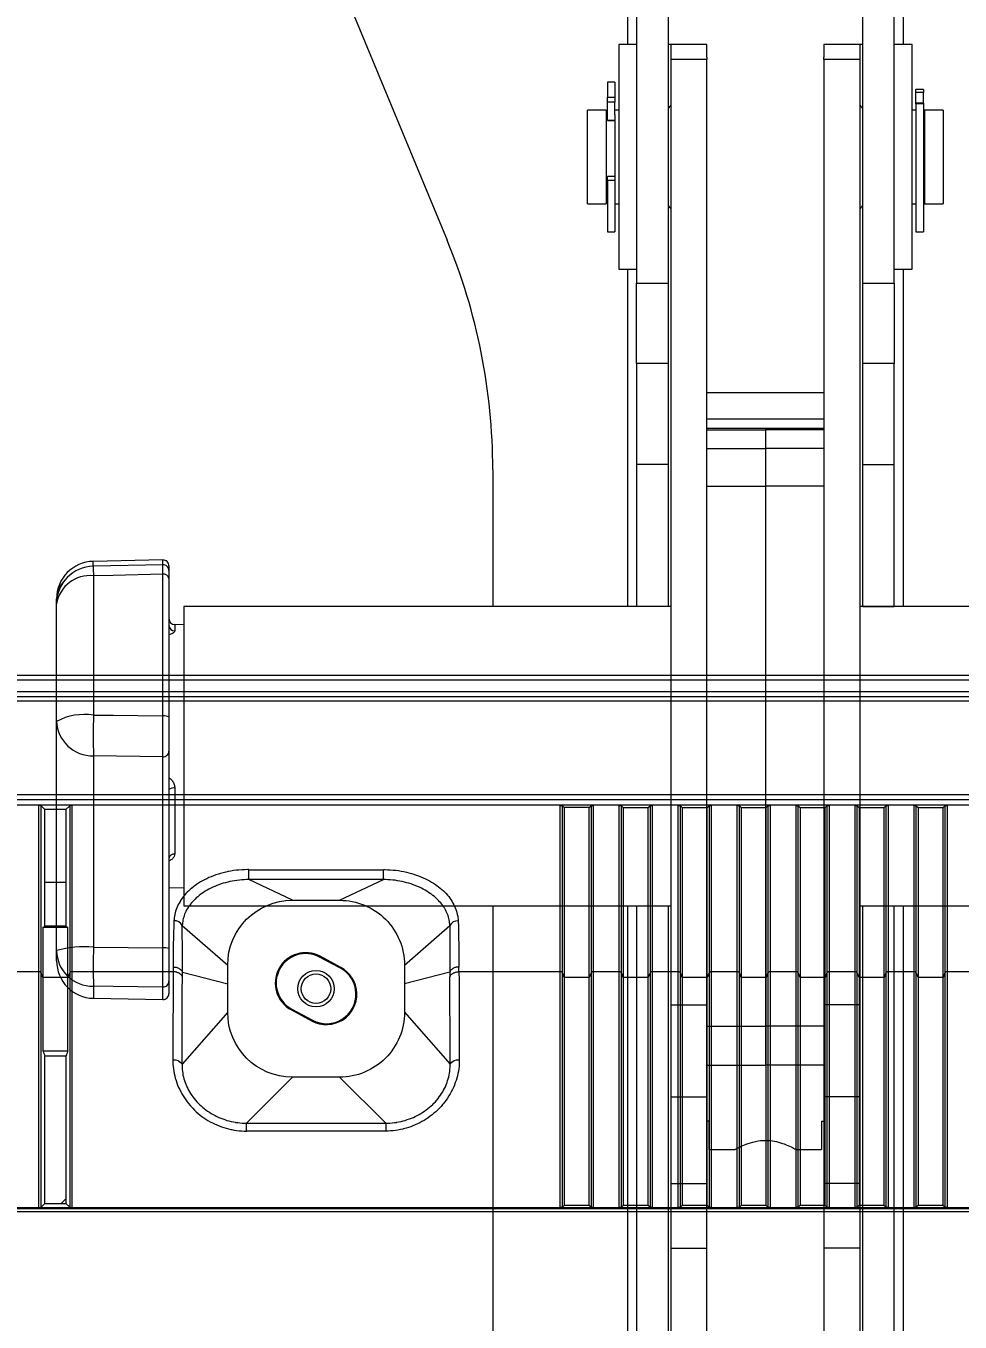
# Model space of a CAD drawing. Header units: millimetres. Extents: x -71336 to -35435, y -26189 to 22712.
# Drawn here: x -69193.8 to -69114.6, y -17272.8 to -17162.9 of the extents above; entities that cross this region are included whole.
import ezdxf

# ---------------------------------------------------------------- set-up
doc = ezdxf.new("R2010")
doc.units = ezdxf.units.MM
doc.layers.add('SC - Dimensions', color=1, linetype='Continuous')
doc.layers.add('SC - Equipment', color=7, linetype='Continuous', lineweight=13)
doc.styles.get("Standard").update_dxf_attribs({"font": 'arial.ttf', "height": 35})
doc.dimstyles.new('MJC', dxfattribs={"dimscale": 25, "dimtxt": 35, "dimasz": 1, "dimexe": 0.25, "dimexo": 0.25, "dimgap": 0.25, "dimtad": 1, "dimdec": 0, "dimzin": 0, "dimdsep": 46, "dimtxsty": 'Standard', "dimcen": 0.09, "dimclrd": 1, "dimclre": 1, "dimclrt": 7, "dimadec": 0, "dimazin": 0, "dimtfac": 1, "dimtdec": 0, "dimtofl": 0, "dimtmove": 0, "dimatfit": 3, "dimfxl": 1, "dimtolj": 1, "dimtzin": 0, "dimarcsym": 0})

# ---------------------------------------------------------------- blocks, each defined once
blk = doc.blocks.new('SONY FW-49XE8001 - BACK')
at = {"layer": 'SC - Equipment', "color": 251, "true_color": 0x636466, "transparency": 33554495}
for points in [[(525.3, 358.02), (-525.61, 358.02)], [(522.2, 357.62), (-522.51, 357.62)], [(464.53, 356.22), (-464.84, 356.22)], [(-464.84, 355.87), (464.53, 355.87), (460.61, 333.61), (460.32, 331.86), (460.04, 330.03), (459.78, 328.1), (459.53, 326.06), (459.29, 323.86), (459.07, 321.57), (458.86, 319.19), (458.73, 317.42), (458.56, 314.84), (458.41, 312.21), (458.29, 309.54), (458.19, 306.83), (458.12, 304.06), (458.08, 301.25), (458.07, 298.38), (458.07, 298.25), (458.07, 137.87), (458.8, 137.87), (461.18, 137.9)], [(-439.7, 347.5), (321.89, 347.5)], [(-439.58, 347.01), (-439.7, 347.5), (-439.7, 347.93), (321.89, 347.93)], [(-439.91, 312.9), (322.1, 312.9)], [(-329.96, 312.9), (-329.96, 347.01)], [(-329.62, 336.64), (-329.46, 336.76), (-329.46, 346.66), (-329.77, 346.97), (-329.78, 346.98), (-329.79, 346.98), (-329.81, 346.99), (-329.83, 346.99), (-329.83, 346.99), (-329.85, 347), (-329.87, 347), (-329.89, 347), (-329.91, 347), (-329.93, 347.01), (-329.95, 347.01), (-329.96, 347.01)], [(-329.77, 312.94), (-329.77, 346.97)], [(-327.66, 346.66), (-329.46, 346.66)], [(-327.15, 347.01), (-327.17, 347.01), (-327.19, 347.01), (-327.21, 347), (-327.23, 347), (-327.25, 347), (-327.27, 347), (-327.28, 346.99), (-327.3, 346.99), (-327.3, 346.99), (-327.32, 346.98), (-327.33, 346.98), (-327.34, 346.97), (-327.66, 346.66), (-327.66, 336.76), (-327.49, 336.64)], [(-327.34, 346.97), (-327.34, 312.94)], [(-327.15, 347.01), (-327.15, 312.9)], [(-285.76, 312.9), (-285.76, 347.01)], [(-285.76, 347.01), (-285.75, 347.01), (-285.73, 347.01), (-285.71, 347), (-285.69, 347), (-285.67, 347), (-285.65, 347), (-285.63, 346.99), (-285.63, 346.99), (-285.61, 346.99), (-285.59, 346.98), (-285.58, 346.98), (-285.57, 346.97), (-285.42, 346.82), (-285.42, 332.41), (-285.42, 313.09), (-285.57, 312.94), (-285.58, 312.93), (-285.59, 312.92), (-285.61, 312.91), (-285.61, 312.91), (-285.63, 312.91), (-285.64, 312.91), (-285.66, 312.9), (-285.68, 312.9), (-285.7, 312.9), (-285.72, 312.9), (-285.74, 312.9), (-285.76, 312.9)], [(-285.57, 312.94), (-285.57, 346.97)], [(-283.29, 346.82), (-285.42, 346.82)], [(-282.95, 312.9), (-282.96, 312.9), (-282.98, 312.9), (-283, 312.9), (-283.02, 312.9), (-283.04, 312.9), (-283.06, 312.91), (-283.08, 312.91), (-283.08, 312.91), (-283.1, 312.91), (-283.12, 312.92), (-283.13, 312.93), (-283.14, 312.94), (-283.29, 313.09), (-283.29, 332.41), (-283.29, 346.82), (-283.14, 346.97), (-283.13, 346.98), (-283.12, 346.98), (-283.1, 346.99), (-283.1, 346.99), (-283.08, 346.99), (-283.07, 347), (-283.05, 347), (-283.03, 347), (-283.01, 347), (-282.99, 347.01), (-282.97, 347.01), (-282.95, 347.01)], [(-283.14, 346.97), (-283.14, 312.94)], [(-282.95, 347.01), (-282.95, 312.9)], [(-280.76, 312.9), (-280.76, 347.01)], [(-280.76, 347.01), (-280.75, 347.01), (-280.73, 347.01), (-280.71, 347), (-280.69, 347), (-280.67, 347), (-280.65, 347), (-280.63, 346.99), (-280.63, 346.99), (-280.61, 346.99), (-280.59, 346.98), (-280.58, 346.98), (-280.57, 346.97), (-280.42, 346.82), (-280.42, 332.41), (-280.42, 313.09), (-280.57, 312.94), (-280.58, 312.93), (-280.59, 312.92), (-280.61, 312.91), (-280.61, 312.91), (-280.63, 312.91), (-280.64, 312.91), (-280.66, 312.9), (-280.68, 312.9), (-280.7, 312.9), (-280.72, 312.9), (-280.74, 312.9), (-280.76, 312.9)], [(-280.57, 312.94), (-280.57, 346.97)], [(-280.42, 346.82), (-278.29, 346.82)], [(-277.95, 312.9), (-277.96, 312.9), (-277.98, 312.9), (-278, 312.9), (-278.02, 312.9), (-278.04, 312.9), (-278.06, 312.91), (-278.08, 312.91), (-278.08, 312.91), (-278.1, 312.91), (-278.12, 312.92), (-278.13, 312.93), (-278.14, 312.94), (-278.29, 313.09), (-278.29, 332.41), (-278.29, 346.82), (-278.14, 346.97), (-278.13, 346.98), (-278.12, 346.98), (-278.1, 346.99), (-278.1, 346.99), (-278.08, 346.99), (-278.07, 347), (-278.05, 347), (-278.03, 347), (-278.01, 347), (-277.99, 347.01), (-277.97, 347.01), (-277.95, 347.01)], [(-278.14, 346.97), (-278.14, 312.94)], [(-277.95, 347.01), (-277.95, 312.9)], [(-275.76, 312.9), (-275.76, 347.01)], [(-275.76, 347.01), (-275.75, 347.01), (-275.73, 347.01), (-275.71, 347), (-275.69, 347), (-275.67, 347), (-275.65, 347), (-275.63, 346.99), (-275.63, 346.99), (-275.61, 346.99), (-275.59, 346.98), (-275.58, 346.98), (-275.57, 346.97), (-275.42, 346.82), (-275.42, 332.41), (-275.42, 313.09), (-275.57, 312.94), (-275.58, 312.93), (-275.59, 312.92), (-275.61, 312.91), (-275.61, 312.91), (-275.63, 312.91), (-275.64, 312.91), (-275.66, 312.9), (-275.68, 312.9), (-275.7, 312.9), (-275.72, 312.9), (-275.74, 312.9), (-275.76, 312.9)], [(-275.57, 312.94), (-275.57, 346.97)], [(-275.42, 346.82), (-273.29, 346.82)], [(-272.95, 312.9), (-272.96, 312.9), (-272.98, 312.9), (-273, 312.9), (-273.02, 312.9), (-273.04, 312.9), (-273.06, 312.91), (-273.08, 312.91), (-273.08, 312.91), (-273.1, 312.91), (-273.12, 312.92), (-273.13, 312.93), (-273.14, 312.94), (-273.29, 313.09), (-273.29, 332.41), (-273.29, 346.82), (-273.14, 346.97), (-273.13, 346.98), (-273.12, 346.98), (-273.1, 346.99), (-273.1, 346.99), (-273.08, 346.99), (-273.07, 347), (-273.05, 347), (-273.03, 347), (-273.01, 347), (-272.99, 347.01), (-272.97, 347.01), (-272.95, 347.01)], [(-273.14, 346.97), (-273.14, 312.94)], [(-272.95, 347.01), (-272.95, 312.9)], [(-270.76, 312.9), (-270.76, 347.01)], [(-270.76, 347.01), (-270.75, 347.01), (-270.73, 347.01), (-270.71, 347), (-270.69, 347), (-270.67, 347), (-270.65, 347), (-270.63, 346.99), (-270.63, 346.99), (-270.61, 346.99), (-270.59, 346.98), (-270.58, 346.98), (-270.57, 346.97), (-270.42, 346.82), (-270.42, 332.41), (-270.42, 313.09), (-270.57, 312.94), (-270.58, 312.93), (-270.59, 312.92), (-270.61, 312.91), (-270.61, 312.91), (-270.63, 312.91), (-270.64, 312.91), (-270.66, 312.9), (-270.68, 312.9), (-270.7, 312.9), (-270.72, 312.9), (-270.74, 312.9), (-270.76, 312.9)], [(-270.57, 312.94), (-270.57, 346.97)], [(-270.42, 346.82), (-268.29, 346.82)], [(-267.95, 312.9), (-267.96, 312.9), (-267.98, 312.9), (-268, 312.9), (-268.02, 312.9), (-268.04, 312.9), (-268.06, 312.91), (-268.08, 312.91), (-268.08, 312.91), (-268.1, 312.91), (-268.12, 312.92), (-268.13, 312.93), (-268.14, 312.94), (-268.29, 313.09), (-268.29, 332.41), (-268.29, 346.82), (-268.14, 346.97), (-268.13, 346.98), (-268.12, 346.98), (-268.1, 346.99), (-268.1, 346.99), (-268.08, 346.99), (-268.07, 347), (-268.05, 347), (-268.03, 347), (-268.01, 347), (-267.99, 347.01), (-267.97, 347.01), (-267.95, 347.01)], [(-268.14, 346.97), (-268.14, 312.94)], [(-267.95, 347.01), (-267.95, 312.9)], [(-265.76, 312.9), (-265.76, 347.01)], [(-265.76, 347.01), (-265.75, 347.01), (-265.73, 347.01), (-265.71, 347), (-265.69, 347), (-265.67, 347), (-265.65, 347), (-265.63, 346.99), (-265.63, 346.99), (-265.61, 346.99), (-265.59, 346.98), (-265.58, 346.98), (-265.57, 346.97), (-265.42, 346.82), (-265.42, 332.41), (-265.42, 313.09), (-265.57, 312.94), (-265.58, 312.93), (-265.59, 312.92), (-265.61, 312.91), (-265.61, 312.91), (-265.63, 312.91), (-265.64, 312.91), (-265.66, 312.9), (-265.68, 312.9), (-265.7, 312.9), (-265.72, 312.9), (-265.74, 312.9), (-265.76, 312.9)], [(-265.57, 312.94), (-265.57, 346.97)], [(-265.42, 346.82), (-263.29, 346.82)], [(-262.95, 312.9), (-262.96, 312.9), (-262.98, 312.9), (-263, 312.9), (-263.02, 312.9), (-263.04, 312.9), (-263.06, 312.91), (-263.08, 312.91), (-263.08, 312.91), (-263.1, 312.91), (-263.12, 312.92), (-263.13, 312.93), (-263.14, 312.94), (-263.29, 313.09), (-263.29, 332.41), (-263.29, 346.82), (-263.14, 346.97), (-263.13, 346.98), (-263.12, 346.98), (-263.1, 346.99), (-263.1, 346.99), (-263.08, 346.99), (-263.07, 347), (-263.05, 347), (-263.03, 347), (-263.01, 347), (-262.99, 347.01), (-262.97, 347.01), (-262.95, 347.01)], [(-263.14, 346.97), (-263.14, 312.94)], [(-262.95, 347.01), (-262.95, 312.9)], [(-260.76, 312.9), (-260.76, 347.01)], [(-260.76, 347.01), (-260.75, 347.01), (-260.73, 347.01), (-260.71, 347), (-260.69, 347), (-260.67, 347), (-260.65, 347), (-260.63, 346.99), (-260.63, 346.99), (-260.61, 346.99), (-260.59, 346.98), (-260.58, 346.98), (-260.57, 346.97), (-260.42, 346.82), (-260.42, 332.41), (-260.42, 313.09), (-260.57, 312.94), (-260.58, 312.93), (-260.59, 312.92), (-260.61, 312.91), (-260.61, 312.91), (-260.63, 312.91), (-260.64, 312.91), (-260.66, 312.9), (-260.68, 312.9), (-260.7, 312.9), (-260.72, 312.9), (-260.74, 312.9), (-260.76, 312.9)], [(-260.57, 312.94), (-260.57, 346.97)], [(-260.42, 346.82), (-258.29, 346.82)], [(-257.95, 312.9), (-257.96, 312.9), (-257.98, 312.9), (-258, 312.9), (-258.02, 312.9), (-258.04, 312.9), (-258.06, 312.91), (-258.08, 312.91), (-258.08, 312.91), (-258.1, 312.91), (-258.12, 312.92), (-258.13, 312.93), (-258.14, 312.94), (-258.29, 313.09), (-258.29, 332.41), (-258.29, 346.82), (-258.14, 346.97), (-258.13, 346.98), (-258.12, 346.98), (-258.1, 346.99), (-258.1, 346.99), (-258.08, 346.99), (-258.07, 347), (-258.05, 347), (-258.03, 347), (-258.01, 347), (-257.99, 347.01), (-257.97, 347.01), (-257.95, 347.01)], [(-258.14, 346.97), (-258.14, 312.94)], [(-257.95, 347.01), (-257.95, 312.9)], [(-255.76, 312.9), (-255.76, 347.01)], [(-255.76, 347.01), (-255.75, 347.01), (-255.73, 347.01), (-255.71, 347), (-255.69, 347), (-255.67, 347), (-255.65, 347), (-255.63, 346.99), (-255.63, 346.99), (-255.61, 346.99), (-255.59, 346.98), (-255.58, 346.98), (-255.57, 346.97), (-255.42, 346.82), (-255.42, 332.41), (-255.42, 313.09), (-255.57, 312.94), (-255.58, 312.93), (-255.59, 312.92), (-255.61, 312.91), (-255.61, 312.91), (-255.63, 312.91), (-255.64, 312.91), (-255.66, 312.9), (-255.68, 312.9), (-255.7, 312.9), (-255.72, 312.9), (-255.74, 312.9), (-255.76, 312.9)], [(-255.57, 312.94), (-255.57, 346.97)], [(-255.42, 346.82), (-253.29, 346.82)], [(-252.95, 312.9), (-252.96, 312.9), (-252.98, 312.9), (-253, 312.9), (-253.02, 312.9), (-253.04, 312.9), (-253.06, 312.91), (-253.08, 312.91), (-253.08, 312.91), (-253.1, 312.91), (-253.12, 312.92), (-253.13, 312.93), (-253.14, 312.94), (-253.29, 313.09), (-253.29, 332.41), (-253.29, 346.82), (-253.14, 346.97), (-253.13, 346.98), (-253.12, 346.98), (-253.1, 346.99), (-253.1, 346.99), (-253.08, 346.99), (-253.07, 347), (-253.05, 347), (-253.03, 347), (-253.01, 347), (-252.99, 347.01), (-252.97, 347.01), (-252.95, 347.01)], [(-253.14, 346.97), (-253.14, 312.94)], [(-252.95, 347.01), (-252.95, 312.9)], [(-327.66, 340.46), (-329.46, 340.46)], [(-327.66, 336.76), (-329.46, 336.76)], [(-306.12, 334.21), (-306.16, 334.14)], [(-304.36, 333.27), (-304.39, 333.2)], [(-250.76, 332.9), (-252.95, 332.9), (-252.97, 332.9), (-252.99, 332.9), (-253.02, 332.89), (-253.03, 332.89), (-253.05, 332.88), (-253.07, 332.87), (-253.09, 332.86), (-253.11, 332.85), (-253.13, 332.83), (-253.14, 332.81), (-253.14, 332.8), (-253.29, 332.41), (-255.42, 332.41), (-255.57, 332.8), (-255.57, 332.81), (-255.58, 332.83), (-255.6, 332.85), (-255.62, 332.86), (-255.64, 332.87), (-255.66, 332.88), (-255.68, 332.89), (-255.69, 332.89), (-255.72, 332.9), (-255.74, 332.9), (-255.76, 332.9), (-257.95, 332.9), (-257.97, 332.9), (-257.99, 332.9), (-258.02, 332.89), (-258.03, 332.89), (-258.05, 332.88), (-258.07, 332.87), (-258.09, 332.86), (-258.11, 332.85), (-258.13, 332.83), (-258.14, 332.81), (-258.14, 332.8), (-258.29, 332.41), (-260.42, 332.41), (-260.57, 332.8), (-260.57, 332.81), (-260.59, 332.83), (-260.6, 332.85), (-260.62, 332.86), (-260.64, 332.87), (-260.66, 332.88), (-260.68, 332.89), (-260.69, 332.89), (-260.72, 332.9), (-260.74, 332.9), (-260.76, 332.9), (-262.95, 332.9), (-262.97, 332.9), (-262.99, 332.9), (-263.02, 332.89), (-263.03, 332.89), (-263.05, 332.88), (-263.07, 332.87), (-263.09, 332.86), (-263.11, 332.85), (-263.13, 332.83), (-263.14, 332.81), (-263.14, 332.8), (-263.29, 332.41), (-265.42, 332.41), (-265.57, 332.8), (-265.57, 332.81), (-265.58, 332.83), (-265.6, 332.85), (-265.62, 332.86), (-265.64, 332.87), (-265.66, 332.88), (-265.68, 332.89), (-265.69, 332.89), (-265.72, 332.9), (-265.74, 332.9), (-265.76, 332.9), (-267.95, 332.9), (-267.97, 332.9), (-267.99, 332.9), (-268.02, 332.89), (-268.03, 332.89), (-268.05, 332.88), (-268.07, 332.87), (-268.09, 332.86), (-268.11, 332.85), (-268.13, 332.83), (-268.14, 332.81), (-268.14, 332.8), (-268.29, 332.41), (-270.42, 332.41), (-270.57, 332.8), (-270.57, 332.81), (-270.58, 332.83), (-270.6, 332.85), (-270.62, 332.86), (-270.64, 332.87), (-270.66, 332.88), (-270.68, 332.89), (-270.69, 332.89), (-270.72, 332.9), (-270.74, 332.9), (-270.76, 332.9), (-272.95, 332.9), (-272.97, 332.9), (-272.99, 332.9), (-273.02, 332.89), (-273.03, 332.89), (-273.05, 332.88), (-273.07, 332.87), (-273.09, 332.86), (-273.11, 332.85), (-273.13, 332.83), (-273.14, 332.81), (-273.14, 332.8), (-273.29, 332.41), (-275.42, 332.41), (-275.57, 332.8), (-275.57, 332.81), (-275.59, 332.83), (-275.6, 332.85), (-275.62, 332.86), (-275.64, 332.87), (-275.66, 332.88), (-275.68, 332.89), (-275.69, 332.89), (-275.72, 332.9), (-275.74, 332.9), (-275.76, 332.9), (-277.95, 332.9), (-277.97, 332.9), (-277.99, 332.9), (-278.02, 332.89), (-278.03, 332.89), (-278.05, 332.88), (-278.07, 332.87), (-278.09, 332.86), (-278.11, 332.85), (-278.13, 332.83), (-278.14, 332.81), (-278.14, 332.8), (-278.29, 332.41), (-280.42, 332.41), (-280.57, 332.8), (-280.57, 332.81), (-280.58, 332.83), (-280.6, 332.85), (-280.62, 332.86), (-280.64, 332.87), (-280.66, 332.88), (-280.68, 332.89), (-280.69, 332.89), (-280.72, 332.9), (-280.74, 332.9), (-280.76, 332.9), (-282.95, 332.9), (-282.97, 332.9), (-282.99, 332.9), (-283.02, 332.89), (-283.03, 332.89), (-283.05, 332.88), (-283.07, 332.87), (-283.09, 332.86), (-283.11, 332.85), (-283.13, 332.83), (-283.14, 332.81), (-283.14, 332.8), (-283.29, 332.41), (-285.42, 332.41), (-285.57, 332.8), (-285.57, 332.81), (-285.59, 332.83), (-285.6, 332.85), (-285.62, 332.86), (-285.64, 332.87), (-285.66, 332.88), (-285.68, 332.89), (-285.69, 332.89), (-285.72, 332.9), (-285.74, 332.9), (-285.76, 332.9), (-294.34, 332.9), (-294.33, 332.15), (-294.33, 331.41), (-294.33, 330.66), (-294.32, 329.92), (-294.32, 329.17), (-294.32, 328.43), (-294.31, 327.68), (-294.31, 327.42), (-294.31, 326.67), (-294.31, 325.93), (-294.31, 325.44), (-294.31, 325.25), (-294.32, 325.06), (-294.33, 324.86), (-294.36, 324.67), (-294.39, 324.47), (-294.43, 324.27), (-294.47, 324.08), (-294.52, 323.88), (-294.58, 323.69), (-294.65, 323.5), (-294.72, 323.31), (-294.73, 323.28), (-294.81, 323.09), (-294.89, 322.91), (-294.99, 322.73), (-295.09, 322.55), (-295.19, 322.37), (-295.3, 322.19), (-295.42, 322.02), (-295.54, 321.86), (-295.67, 321.69), (-295.73, 321.63), (-295.86, 321.47), (-296, 321.32), (-296.15, 321.17), (-296.3, 321.03), (-296.46, 320.9), (-296.62, 320.76), (-296.79, 320.64), (-296.96, 320.51), (-297.13, 320.4), (-297.3, 320.29), (-297.48, 320.19), (-297.66, 320.09), (-297.85, 320), (-298.04, 319.91), (-298.24, 319.83), (-298.43, 319.76), (-298.63, 319.69), (-298.83, 319.63), (-299.04, 319.58), (-299.1, 319.56), (-299.31, 319.51), (-299.52, 319.48), (-299.73, 319.45), (-299.93, 319.42), (-300.14, 319.4), (-300.35, 319.39), (-300.55, 319.39), (-312.36, 319.39), (-312.36, 320.06), (-308.46, 323.96)], [(-308.55, 329.66), (-308.52, 329.73)], [(-306.79, 328.72), (-306.75, 328.79)], [(-329.96, 312.9), (-329.94, 312.9), (-329.92, 312.9), (-329.9, 312.9), (-329.88, 312.9), (-329.86, 312.9), (-329.84, 312.91), (-329.83, 312.91), (-329.81, 312.91), (-329.81, 312.91), (-329.79, 312.92), (-329.78, 312.93), (-329.77, 312.94), (-329.46, 313.25), (-329.45, 325.76), (-327.66, 325.76), (-327.66, 313.25), (-327.34, 312.94), (-327.33, 312.93), (-327.32, 312.92), (-327.3, 312.91), (-327.28, 312.91), (-327.28, 312.91), (-327.26, 312.91), (-327.24, 312.9), (-327.22, 312.9), (-327.2, 312.9), (-327.18, 312.9), (-327.16, 312.9), (-327.15, 312.9)], [(-304.46, 323.96), (-300.55, 320.06), (-300.55, 319.39)], [(-329.46, 313.25), (-327.66, 313.25)], [(-283.29, 313.09), (-285.42, 313.09)], [(-278.29, 313.09), (-280.42, 313.09)], [(-273.29, 313.09), (-275.42, 313.09)], [(-268.29, 313.09), (-270.42, 313.09)], [(-263.29, 313.09), (-265.42, 313.09)], [(-258.29, 313.09), (-260.42, 313.09)], [(-253.29, 313.09), (-255.42, 313.09)]]:
    blk.add_lwpolyline(points, dxfattribs=at)
for points in [[(535.26, 356.94, -0.011528), (522.2, 356.63), (-522.51, 356.63, -0.011714), (-535.57, 356.94)], [(-318.6, 325.44, -0.290128), (-317.82, 325.07), (-317.81, 325.81), (-317.81, 326.55), (-317.81, 327.29), (-317.81, 328.03), (-317.81, 328.77), (-317.8, 329.5), (-317.8, 330.24), (-317.8, 330.72), (-317.8, 331.46), (-317.79, 332.2), (-317.79, 332.46), (-317.81, 332.49), (-317.82, 332.53), (-317.84, 332.56), (-317.86, 332.6), (-317.89, 332.63), (-317.92, 332.66), (-317.96, 332.69), (-318, 332.72), (-318.04, 332.75), (-318.07, 332.78), (-318.12, 332.8), (-318.17, 332.82), (-318.22, 332.84), (-318.27, 332.86), (-318.33, 332.87), (-318.38, 332.88), (-318.44, 332.89), (-318.5, 332.9), (-318.57, 332.9), (-318.57, 332.9), (-327.15, 332.9), (-327.17, 332.9), (-327.19, 332.9), (-327.22, 332.89), (-327.23, 332.89), (-327.25, 332.88), (-327.27, 332.87), (-327.29, 332.86), (-327.31, 332.85), (-327.33, 332.83), (-327.34, 332.81), (-327.34, 332.8), (-327.49, 332.41), (-329.62, 332.41), (-329.77, 332.8), (-329.77, 332.81), (-329.78, 332.83), (-329.8, 332.85), (-329.82, 332.86), (-329.84, 332.87), (-329.86, 332.88), (-329.88, 332.89), (-329.89, 332.89), (-329.92, 332.9), (-329.94, 332.9), (-329.96, 332.9), (-332.15, 332.9)], [(321.77, 347.01), (-439.58, 347.01, 0.006363)], [(-308.46, 338.96), (-312.17, 340.71), (-312.17, 341.56), (-312.28, 341.56), (-312.52, 341.55), (-312.75, 341.54), (-312.99, 341.52), (-313.22, 341.5), (-313.45, 341.47), (-313.67, 341.43), (-313.9, 341.39), (-314.12, 341.34), (-314.34, 341.29), (-314.55, 341.23), (-314.74, 341.17), (-314.95, 341.11), (-315.15, 341.03), (-315.35, 340.96), (-315.54, 340.88), (-315.73, 340.79), (-315.91, 340.7), (-316.08, 340.6), (-316.26, 340.51), (-316.42, 340.4), (-316.58, 340.3), (-316.7, 340.22), (-316.85, 340.11), (-316.99, 339.99), (-317.12, 339.88), (-317.25, 339.76), (-317.38, 339.64), (-317.49, 339.52), (-317.6, 339.4), (-317.7, 339.27), (-317.8, 339.15), (-317.89, 339.02), (-317.97, 338.89), (-317.99, 338.85), (-318.07, 338.72), (-318.14, 338.59), (-318.2, 338.45), (-318.26, 338.31), (-318.32, 338.17), (-318.36, 338.03), (-318.4, 337.89), (-318.44, 337.76), (-318.46, 337.62), (-318.48, 337.48), (-318.5, 337.35), (-318.51, 337.22, 0.009197), (-318.57, 333.3), (-318.57, 333.3), (-318.5, 333.3), (-318.44, 333.3), (-318.38, 333.29), (-318.33, 333.28), (-318.27, 333.26), (-318.22, 333.25), (-318.17, 333.23), (-318.12, 333.2), (-318.07, 333.18), (-318.04, 333.16), (-318, 333.13), (-317.96, 333.1), (-317.92, 333.07), (-317.89, 333.03), (-317.86, 333), (-317.84, 332.97), (-317.82, 332.93), (-317.8, 332.9), (-317.79, 332.86), (-313.95, 331.88)], [(-298.96, 333.46), (-295.11, 336.82), (-295.12, 336.94), (-295.13, 337.06), (-295.14, 337.17), (-295.17, 337.29), (-295.19, 337.41), (-295.23, 337.54), (-295.27, 337.66), (-295.31, 337.78), (-295.36, 337.9), (-295.42, 338.02), (-295.48, 338.14), (-295.55, 338.26), (-295.56, 338.28), (-295.63, 338.39), (-295.71, 338.51), (-295.79, 338.62), (-295.88, 338.73), (-295.98, 338.84), (-296.08, 338.95), (-296.19, 339.06), (-296.3, 339.16), (-296.42, 339.27), (-296.55, 339.37), (-296.68, 339.47), (-296.77, 339.53), (-296.91, 339.63), (-297.06, 339.72), (-297.21, 339.81), (-297.37, 339.9), (-297.53, 339.99), (-297.7, 340.06), (-297.87, 340.14), (-298.04, 340.21), (-298.22, 340.28), (-298.4, 340.34), (-298.58, 340.4), (-298.77, 340.45), (-298.96, 340.5), (-299.15, 340.54), (-299.35, 340.58), (-299.55, 340.62), (-299.75, 340.65), (-299.95, 340.67), (-300.16, 340.69), (-300.36, 340.7), (-300.56, 340.71), (-300.74, 340.71, 0.000058), (-312.17, 340.71), (-312.35, 340.71), (-312.55, 340.7), (-312.76, 340.69), (-312.96, 340.67), (-313.16, 340.64), (-313.36, 340.62), (-313.56, 340.58), (-313.76, 340.54), (-313.95, 340.5), (-314.14, 340.45), (-314.33, 340.4), (-314.51, 340.34), (-314.69, 340.28), (-314.87, 340.21), (-315.04, 340.14), (-315.21, 340.06), (-315.38, 339.98), (-315.54, 339.9), (-315.7, 339.81), (-315.85, 339.72), (-316, 339.63), (-316.14, 339.53), (-316.23, 339.47), (-316.36, 339.37), (-316.49, 339.26), (-316.61, 339.16), (-316.72, 339.05), (-316.83, 338.95), (-316.93, 338.84), (-317.03, 338.73), (-317.11, 338.62), (-317.2, 338.5), (-317.28, 338.39), (-317.35, 338.27), (-317.36, 338.26), (-317.43, 338.14), (-317.49, 338.02), (-317.54, 337.9), (-317.6, 337.78), (-317.64, 337.66), (-317.68, 337.53), (-317.71, 337.41), (-317.74, 337.29), (-317.76, 337.17), (-317.78, 337.05), (-317.79, 336.94), (-317.8, 336.82), (-313.95, 333.46)], [(-304.46, 338.96), (-300.74, 340.71), (-300.74, 341.56), (-300.62, 341.56), (-300.39, 341.55), (-300.16, 341.54), (-299.93, 341.52), (-299.7, 341.5), (-299.47, 341.47), (-299.24, 341.43), (-299.02, 341.39), (-298.8, 341.34), (-298.58, 341.29), (-298.36, 341.23), (-298.18, 341.17), (-297.97, 341.1), (-297.77, 341.03), (-297.57, 340.95), (-297.38, 340.87), (-297.19, 340.79), (-297.01, 340.69), (-296.83, 340.6), (-296.66, 340.5), (-296.49, 340.4), (-296.33, 340.29), (-296.22, 340.21), (-296.07, 340.1), (-295.93, 339.99), (-295.79, 339.87), (-295.66, 339.76), (-295.54, 339.64), (-295.42, 339.52), (-295.32, 339.39), (-295.21, 339.27), (-295.12, 339.14), (-295.03, 339.01), (-294.94, 338.89), (-294.92, 338.85), (-294.85, 338.72), (-294.78, 338.58), (-294.71, 338.45), (-294.65, 338.31), (-294.6, 338.17), (-294.55, 338.03), (-294.51, 337.89), (-294.48, 337.75), (-294.45, 337.62), (-294.43, 337.48), (-294.42, 337.35), (-294.41, 337.21, -0.009015), (-294.34, 333.3), (-294.34, 333.3), (-294.41, 333.3), (-294.47, 333.3), (-294.53, 333.29), (-294.58, 333.28), (-294.64, 333.26), (-294.69, 333.25), (-294.74, 333.23), (-294.79, 333.2), (-294.84, 333.18), (-294.87, 333.16), (-294.91, 333.13), (-294.95, 333.1), (-294.99, 333.07), (-295.02, 333.03), (-295.05, 333), (-295.07, 332.97), (-295.09, 332.93), (-295.11, 332.9), (-295.12, 332.86), (-298.96, 331.88)], [(-317.79, 332.46, 0.001174), (-317.79, 332.86, 0.001671), (-317.8, 336.82, 0.308146), (-318.51, 337.22)], [(-294.41, 337.21, 0.307617), (-295.11, 336.82, 0.001754), (-295.12, 332.86, 0.000783), (-295.12, 332.46)], [(-318.57, 333.3, -0.000822), (-318.57, 332.9, 0.00052), (-318.6, 325.44), (-318.6, 325.25), (-318.59, 325.05), (-318.58, 324.86), (-318.55, 324.66), (-318.52, 324.46), (-318.48, 324.27), (-318.44, 324.07), (-318.39, 323.87), (-318.33, 323.68), (-318.26, 323.49), (-318.26, 323.47), (-318.19, 323.28), (-318.11, 323.09), (-318.02, 322.91), (-317.93, 322.73), (-317.83, 322.55), (-317.73, 322.37), (-317.62, 322.2), (-317.5, 322.03), (-317.38, 321.86), (-317.25, 321.7), (-317.11, 321.54), (-317.05, 321.47), (-316.91, 321.32), (-316.77, 321.17), (-316.61, 321.03), (-316.46, 320.89), (-316.3, 320.76), (-316.13, 320.63), (-315.96, 320.51), (-315.79, 320.4), (-315.62, 320.29), (-315.43, 320.18), (-315.25, 320.09), (-315.06, 319.99), (-314.87, 319.91), (-314.68, 319.83), (-314.48, 319.76), (-314.28, 319.69), (-314.08, 319.63), (-313.88, 319.57), (-313.67, 319.53), (-313.61, 319.51), (-313.4, 319.48), (-313.19, 319.45), (-312.98, 319.42), (-312.77, 319.4), (-312.56, 319.39), (-312.36, 319.39)], [(-298.96, 329.46), (-295.09, 325.07), (-295.09, 325.55), (-295.1, 326.29), (-295.1, 327.03), (-295.1, 327.29), (-295.1, 328.03), (-295.1, 328.77), (-295.11, 329.5), (-295.11, 330.24), (-295.11, 330.98), (-295.11, 331.72), (-295.12, 332.46), (-295.1, 332.49), (-295.09, 332.53), (-295.07, 332.56), (-295.05, 332.6), (-295.02, 332.63), (-294.99, 332.66), (-294.95, 332.69), (-294.91, 332.72), (-294.87, 332.75), (-294.84, 332.78), (-294.79, 332.8), (-294.74, 332.82), (-294.69, 332.84), (-294.64, 332.86), (-294.58, 332.87), (-294.53, 332.88), (-294.47, 332.89), (-294.41, 332.9), (-294.34, 332.9), (-294.34, 332.9, -0.00079), (-294.34, 333.3)], [(-313.95, 329.46), (-317.82, 325.07), (-317.82, 324.92), (-317.81, 324.77), (-317.8, 324.61), (-317.79, 324.45), (-317.76, 324.3), (-317.74, 324.14), (-317.7, 323.98), (-317.66, 323.82), (-317.61, 323.67), (-317.56, 323.51), (-317.5, 323.36), (-317.48, 323.3), (-317.41, 323.15), (-317.34, 323), (-317.27, 322.85), (-317.18, 322.71), (-317.09, 322.57), (-317, 322.42), (-316.9, 322.28), (-316.79, 322.15), (-316.68, 322.01), (-316.57, 321.88), (-316.44, 321.75), (-316.34, 321.65), (-316.21, 321.53), (-316.08, 321.41), (-315.94, 321.3), (-315.79, 321.19), (-315.65, 321.08), (-315.5, 320.98), (-315.34, 320.88), (-315.18, 320.79), (-315.02, 320.7), (-314.86, 320.62), (-314.71, 320.55), (-314.54, 320.48), (-314.37, 320.42), (-314.19, 320.36), (-314.02, 320.3), (-313.84, 320.25), (-313.66, 320.21), (-313.47, 320.17), (-313.29, 320.14), (-313.28, 320.13), (-313.09, 320.11), (-312.91, 320.09), (-312.72, 320.07), (-312.54, 320.07), (-312.36, 320.06), (-311.18, 320.06), (-310, 320.06), (-308.82, 320.06), (-307.64, 320.06), (-306.46, 320.06), (-305.27, 320.06), (-304.09, 320.06), (-302.91, 320.06), (-301.73, 320.06), (-300.55, 320.06), (-300.37, 320.07), (-300.19, 320.07), (-300, 320.09), (-299.82, 320.11), (-299.63, 320.13), (-299.62, 320.14), (-299.43, 320.17), (-299.25, 320.21), (-299.07, 320.25), (-298.89, 320.3), (-298.72, 320.36), (-298.54, 320.42), (-298.37, 320.48), (-298.2, 320.55), (-298.05, 320.62), (-297.89, 320.7), (-297.72, 320.79), (-297.57, 320.88), (-297.41, 320.98), (-297.26, 321.08), (-297.11, 321.19), (-296.97, 321.3), (-296.83, 321.41), (-296.7, 321.53), (-296.56, 321.65), (-296.46, 321.75), (-296.34, 321.88), (-296.22, 322.01), (-296.11, 322.15), (-296.01, 322.29), (-295.91, 322.43), (-295.81, 322.57), (-295.72, 322.71), (-295.64, 322.86), (-295.57, 323), (-295.49, 323.15), (-295.43, 323.3), (-295.37, 323.45), (-295.35, 323.51), (-295.3, 323.67), (-295.25, 323.82), (-295.21, 323.98), (-295.17, 324.14), (-295.15, 324.29), (-295.12, 324.45), (-295.11, 324.61), (-295.1, 324.77), (-295.09, 324.92), (-295.09, 325.07, -0.290081), (-294.31, 325.44)]]:
    blk.add_lwpolyline(points, format="xyb", dxfattribs=at)
for points in [[(-308.46, 338.96), (-304.46, 338.96, -0.414218), (-298.96, 333.46), (-298.96, 329.46, -0.414215), (-304.46, 323.96), (-308.46, 323.96, -0.414209), (-313.95, 329.46), (-313.95, 333.46, -0.414212)], [(-304.36, 333.27), (-306.12, 334.21, 0.999987), (-308.55, 329.66), (-306.79, 328.72, 1.000044)], [(-308.52, 329.73), (-306.75, 328.79, 1.000022), (-304.39, 333.2), (-306.16, 334.14, 0.999978)]]:
    blk.add_lwpolyline(points, format="xyb", close=True, dxfattribs=at)
for points in [[(-329.62, 326.19), (-327.49, 326.19), (-327.49, 332.41), (-327.49, 336.64), (-329.62, 336.64), (-329.62, 332.41)], [(322.2, 312.79), (-440.02, 312.79), (-440.02, 312.58), (322.2, 312.58)]]:
    blk.add_lwpolyline(points, close=True, dxfattribs=at)
for radius in [1.55, 1.25]:
    blk.add_circle((-306.46, 331.46), radius, dxfattribs=at)
for centre, radius, start, end in [((-306.46, 8885.27), 8543.72, 269.961679, 270.038321), ((1040.2, 839.73), 1462.91, 200.55116, 200.56917), ((-32.48, 215.13), 315.23, 159.3713, 159.4549), ((-316.22, 301.82), 16.46, 134.0677, 136.0092)]:
    blk.add_arc(centre, radius, start, end, dxfattribs=at)
blk = doc.blocks.new('*D141')
at = {"layer": 'Defpoints', "color": 0, "transparency": 16777216}
for p in [(-69169.2, -17110.55), (-69710.69, -17516.96), (-69169.2, -17516.96)]:
    blk.add_point(p, dxfattribs=at)
at = {"layer": 'SC - Dimensions', "color": 1, "lineweight": -2, "transparency": 16777216}
for p, q in [((-69175.45, -17110.55), (-69716.94, -17110.55)), ((-69710.69, -17135.55), (-69710.69, -17491.96)), ((-69175.45, -17516.96), (-69716.94, -17516.96))]:
    blk.add_line(p, q, dxfattribs=at)
at = {"layer": 'SC - Dimensions', "color": 1, "transparency": 16777216}
for points in [[(-69714.86, -17135.55), (-69706.53, -17135.55), (-69710.69, -17110.55)], [(-69714.86, -17491.96), (-69706.53, -17491.96), (-69710.69, -17516.96)]]:
    blk.add_solid(points, dxfattribs=at)
at = {"layer": 'SC - Dimensions', "color": 7, "transparency": 16777216, "insert": (-69734.81, -17313.75), "char_height": 35, "attachment_point": 5, "rotation": 90}
blk.add_mtext('\\A1;406', dxfattribs=at)
blk = doc.blocks.new('CHIEF MSM1U - FRONT')
at = {"layer": 'SC - Equipment', "color": 146, "true_color": 0x105689}
for p, q in [((-279.91, 269.6), (-279.91, 250.83)), ((-279.12, 269.6), (-279.12, 230.61)), ((-276.46, 269.6), (-276.46, 230.61)), ((-259.95, 230.61), (-259.95, 269.6)), ((-257.29, 230.61), (-257.29, 269.6)), ((-256.5, 250.83), (-256.5, 269.6)), ((-307.81, 264.74), (-295.18, 234.25)), ((-279.12, 250.83), (-280.63, 250.83)), ((-280.63, 250.83), (-280.63, 243.99)), ((-273.16, 250.83), (-276.46, 250.83)), ((-276.19, 249.57), (-276.19, 250.83)), ((-273.16, 249.77), (-273.16, 250.83)), ((-259.95, 250.83), (-263.25, 250.83)), ((-263.25, 250.83), (-263.25, 249.77)), ((-260.21, 250.83), (-260.21, 249.57)), ((-255.77, 250.83), (-257.29, 250.83)), ((-255.77, 231.78), (-255.77, 250.83)), ((-273.16, 249.57), (-276.19, 249.57)), ((-276.19, 169.42), (-276.19, 249.57)), ((-273.16, 249.77), (-273.16, 249.57)), ((-273.16, 213.38), (-273.16, 249.57)), ((-263.25, 249.57), (-263.25, 249.77)), ((-260.21, 249.57), (-263.25, 249.57)), ((-263.25, 249.57), (-263.25, 213.38)), ((-260.21, 249.57), (-260.21, 169.42)), ((-280.96, 247.65), (-281.6, 247.65)), ((-281.6, 247.65), (-281.6, 246.37)), ((-280.96, 247.65), (-280.96, 246.37)), ((-281.6, 246.37), (-280.96, 246.37)), ((-281.6, 245.94), (-281.6, 246.37)), ((-280.96, 246.37), (-280.96, 245.94)), ((-254.81, 247.02), (-255.45, 247.02)), ((-255.45, 246.76), (-255.45, 247.02)), ((-254.81, 246.76), (-255.45, 246.76)), ((-255.45, 245.88), (-255.45, 246.76)), ((-254.81, 247.02), (-254.81, 246.76)), ((-254.81, 245.88), (-254.81, 246.76)), ((-281.7, 245.27), (-283.28, 245.27)), ((-283.28, 237.33), (-283.28, 245.27)), ((-281.7, 245.27), (-281.7, 237.33)), ((-280.96, 245.94), (-281.6, 245.94)), ((-281.6, 244.43), (-281.6, 245.94)), ((-280.96, 244.89), (-280.96, 245.94)), ((-280.63, 245.27), (-280.96, 245.27)), ((-255.45, 245.27), (-255.77, 245.27)), ((-254.81, 245.88), (-255.45, 245.88)), ((-255.45, 245.81), (-255.45, 245.88)), ((-254.81, 245.81), (-255.45, 245.81)), ((-255.45, 245.81), (-255.45, 234.95)), ((-254.81, 245.88), (-254.81, 245.81)), ((-254.81, 245.81), (-254.81, 234.95)), ((-253.12, 245.27), (-254.71, 245.27)), ((-254.71, 245.27), (-254.71, 237.33)), ((-253.12, 245.27), (-253.12, 237.33)), ((-281.6, 244.48), (-281.7, 244.48)), ((-281.6, 244.43), (-280.96, 244.43)), ((-281.6, 244.41), (-281.6, 244.43)), ((-281.6, 244.41), (-280.96, 244.41)), ((-280.96, 244.89), (-280.96, 239.65)), ((-280.63, 243.99), (-280.63, 231.78)), ((-254.71, 244.48), (-254.81, 244.48)), ((-280.96, 239.65), (-281.6, 239.65)), ((-281.6, 239.31), (-281.6, 239.65)), ((-280.96, 239.65), (-280.96, 239.31)), ((-280.96, 239.31), (-281.6, 239.31)), ((-281.6, 239.31), (-281.6, 234.95)), ((-280.96, 239.31), (-280.96, 234.95)), ((-281.7, 238.13), (-281.6, 238.13)), ((-254.81, 238.13), (-254.71, 238.13)), ((-283.28, 237.33), (-281.7, 237.33)), ((-280.96, 237.33), (-280.63, 237.33)), ((-255.77, 237.33), (-255.45, 237.33)), ((-254.71, 237.33), (-253.12, 237.33)), ((-281.6, 234.95), (-280.96, 234.95)), ((-255.45, 234.95), (-254.81, 234.95)), ((-280.63, 231.78), (-279.12, 231.78)), ((-279.91, 231.78), (-279.91, 203.2)), ((-257.29, 231.78), (-255.77, 231.78)), ((-256.5, 203.2), (-256.5, 231.78)), ((-279.12, 230.61), (-276.46, 230.61)), ((-279.12, 223.79), (-279.12, 230.61)), ((-276.46, 230.61), (-276.46, 223.79)), ((-259.95, 230.61), (-257.29, 230.61)), ((-259.95, 223.79), (-259.95, 230.61)), ((-257.29, 230.61), (-257.29, 223.79)), ((-276.46, 223.79), (-279.12, 223.79)), ((-279.12, 223.79), (-279.12, 215.23)), ((-276.46, 223.79), (-276.46, 215.23)), ((-257.29, 223.79), (-259.95, 223.79)), ((-259.95, 215.23), (-259.95, 223.79)), ((-257.29, 215.23), (-257.29, 223.79)), ((-273.16, 221.34), (-263.25, 221.34)), ((-263.25, 219.08), (-273.16, 219.08)), ((-268.2, 218.28), (-273.16, 218.28)), ((-273.16, 218.18), (-268.2, 218.18)), ((-263.25, 218.28), (-268.2, 218.28)), ((-268.2, 218.28), (-268.2, 218.18)), ((-268.2, 218.18), (-268.2, 216.59)), ((-263.25, 218.18), (-268.2, 218.18)), ((-273.16, 216.59), (-268.2, 216.59)), ((-268.2, 216.59), (-268.2, 213.38)), ((-263.25, 216.59), (-268.2, 216.59)), ((-291.32, 214.81), (-291.32, 203.2)), ((-276.46, 215.23), (-279.12, 215.23)), ((-279.12, 215.23), (-279.12, 203.2)), ((-276.46, 215.23), (-276.46, 203.2)), ((-259.95, 215.23), (-257.29, 215.23)), ((-259.95, 203.2), (-259.95, 215.23)), ((-257.29, 203.2), (-257.29, 215.23)), ((-273.16, 213.38), (-268.2, 213.38)), ((-273.16, 169.42), (-273.16, 213.38)), ((-268.2, 213.38), (-268.2, 167.62)), ((-263.25, 213.38), (-268.2, 213.38)), ((-263.25, 213.38), (-263.25, 169.42)), ((-319.29, 207.14), (-325.2, 207.01)), ((-319.29, 206.73), (-325.2, 206.6)), ((-325.18, 205.79), (-325.18, 193.99)), ((-319.29, 193.91), (-319.29, 205.93)), ((-318.77, 205.55), (-318.77, 193.83)), ((-328.3, 203.43), (-328.3, 203.84)), ((-328.3, 193.45), (-328.3, 203.43)), ((-276.19, 203.2), (-317.5, 203.2)), ((-317.5, 203.2), (-317.5, 177.8)), ((-276.46, 203.2), (-279.12, 203.2)), ((-122.23, 203.2), (-260.21, 203.2)), ((-259.95, 203.2), (-257.29, 203.2)), ((-317.5, 201.65), (-318.28, 201.66)), ((-318.28, 201.66), (-318.28, 201.11)), ((-328.3, 174.01), (-328.3, 193.45)), ((-319.29, 190.45), (-325.18, 190.52)), ((-325.18, 190.52), (-325.18, 174.31)), ((-319.29, 174.25), (-319.29, 190.45)), ((-318.77, 190.92), (-318.77, 174.2)), ((-318.28, 187.8), (-318.28, 182.21)), ((-318.77, 179.34), (-317.5, 179.36)), ((-317.5, 177.8), (-276.19, 177.8)), ((-291.32, 177.8), (-291.32, 104.31)), ((-279.91, 177.8), (-279.91, 25.4)), ((-279.12, 177.8), (-279.12, 25.4)), ((-276.46, 177.8), (-276.46, 25.4)), ((-260.21, 177.8), (-122.23, 177.8)), ((-259.95, 25.4), (-259.95, 177.8)), ((-257.29, 25.4), (-257.29, 177.8)), ((-256.5, 25.4), (-256.5, 177.8)), ((-328.3, 173.15), (-328.3, 174.01)), ((-325.18, 174.31), (-319.29, 174.25)), ((-325.18, 171), (-325.18, 169.98)), ((-319.29, 169.87), (-319.29, 170.93)), ((-318.77, 171.41), (-318.77, 170.38)), ((-325.18, 169.98), (-319.29, 169.87)), ((-276.19, 169.42), (-273.16, 169.42)), ((-276.19, 161.62), (-276.19, 169.42)), ((-273.16, 161.62), (-273.16, 169.42)), ((-260.21, 169.42), (-263.25, 169.42)), ((-263.25, 169.42), (-263.25, 161.62)), ((-260.21, 169.42), (-260.21, 161.62)), ((-273.16, 167.62), (-268.2, 167.62)), ((-268.2, 167.62), (-268.2, 164.31)), ((-263.25, 167.62), (-268.2, 167.62)), ((-273.16, 164.31), (-268.2, 164.31)), ((-263.25, 164.31), (-268.2, 164.31)), ((-276.19, 161.62), (-273.16, 161.62)), ((-276.19, 154.28), (-276.19, 161.62)), ((-273.16, 154.28), (-273.16, 161.62)), ((-260.21, 161.62), (-263.25, 161.62)), ((-263.25, 161.62), (-263.25, 154.28)), ((-260.21, 161.62), (-260.21, 154.28)), ((-272.97, 159.55), (-273.16, 159.55)), ((-272.97, 157.16), (-272.97, 159.55)), ((-263.44, 159.55), (-263.25, 159.55)), ((-263.44, 159.55), (-263.44, 157.16)), ((-272.97, 157.16), (-270.76, 157.16)), ((-268.2, 157.92), (-268.58, 157.89)), ((-265.66, 157.16), (-263.44, 157.16)), ((-276.19, 154.28), (-273.16, 154.28)), ((-276.19, 148.78), (-276.19, 154.28)), ((-273.16, 148.78), (-273.16, 154.28)), ((-260.21, 154.28), (-263.25, 154.28)), ((-263.25, 154.28), (-263.25, 148.78)), ((-260.21, 154.28), (-260.21, 148.78)), ((-276.19, 148.78), (-273.16, 148.78)), ((-276.19, 54.42), (-276.19, 148.78)), ((-273.16, 54.42), (-273.16, 148.78)), ((-260.21, 148.78), (-263.25, 148.78)), ((-263.25, 148.78), (-263.25, 54.42)), ((-260.21, 148.78), (-260.21, 54.42))]:
    blk.add_line(p, q, dxfattribs=at)
at = {"layer": 'SC - Equipment', "color": 146, "true_color": 0x105689, "flags": 128}
for points in [[(-319.29, 205.93), (-323.5, 205.83), (-325.18, 205.79)], [(-325.18, 193.99), (-323.5, 193.97), (-319.29, 193.91)], [(-319.29, 170.93), (-323.5, 170.98), (-325.18, 171)]]:
    blk.add_lwpolyline(points, dxfattribs=at)
at = {"layer": 'SC - Equipment', "color": 146, "true_color": 0x105689}
for centre, radius, start, end in [((-276.93, 246.07), 0.794, 306.8699, 338.8756), ((-259.47, 246.07), 0.794, 201.1244, 233.1301), ((-276.93, 236.54), 0.794, 21.1244, 53.1301), ((-259.47, 236.54), 0.794, 126.8699, 158.8756), ((-342.12, 214.81), 50.8, 0, 22.5), ((-325.12, 203.84), 3.18, 91.2784, 180), ((-438.92, 204.06), 113.76, 1.2799, 1.4854), ((-319.28, 206.63), 0.508, 359.9999, 91.4264), ((-319.28, 206.23), 0.508, 359.9998, 91.6737), ((-325.12, 203.43), 3.18, 91.2766, 180), ((-325.49, 202.96), 2.85, 83.6947, 170.6285), ((-242.53, 207.76), 82.67, 180.8032, 181.3645), ((-319.23, 205.48), 0.461, 9.5631, 97.8007), ((-326.05, 203.79), 2.25, 133.3019, 178.717), ((-318.27, 202.17), 0.508, 180, 269), ((-318.28, 201.61), 0.495, 181.4476, 270.4419), ((-325.93, 189.02), 5.02, 81.4489, 118.1764), ((-325.25, 193.58), 3.05, 182.3421, 271.264), ((-232.79, 192.26), 92.4, 178.9245, 181.0755), ((-319.16, 193.06), 0.858, 63.0089, 98.5354), ((-319.27, 190.94), 0.491, 266.8925, 357.6094), ((-318.39, 187.19), 0.616, 79.182, 128.5176), ((-318.33, 181.75), 0.455, 83.6625, 170.5719), ((-325.94, 165.63), 8.71, 84.9671, 105.6925), ((-325.21, 174.09), 3.1, 181.4648, 270.4582), ((-242.34, 172.65), 82.85, 178.8563, 181.1437), ((-319.16, 172.86), 1.4, 73.9054, 95.3222), ((-325.12, 173.15), 3.18, 180, 269), ((-319.27, 171.43), 0.496, 267.5704, 358.4202), ((-319.28, 170.38), 0.508, 269, 0)]:
    blk.add_arc(centre, radius, start, end, dxfattribs=at)
for points, knots in [([(-319.29, 206.73), (-319.29, 206.83), (-319.29, 207.09), (-319.29, 207.12), (-319.29, 207.13)], [0, 0, 0, 0, 0.347079, 1, 1, 1, 1]), ([(-319.29, 205.93), (-319.29, 206.14), (-319.29, 206.55), (-319.29, 206.77), (-319.29, 206.72), (-319.29, 206.71)], [0, 0, 0, 0, 0.464207, 0.928424, 1, 1, 1, 1]), ([(-318.77, 206.63), (-318.77, 206.61), (-318.77, 206.57), (-318.77, 206.25), (-318.77, 206.08)], [0, 0, 0, 0, 0.489314, 1, 1, 1, 1]), ([(-318.77, 206.21), (-318.77, 206.21), (-318.77, 206.26), (-318.77, 206.07), (-318.77, 205.72), (-318.77, 205.55)], [0, 0, 0, 0, 0.064754, 0.532378, 1, 1, 1, 1]), ([(-318.28, 201.11), (-318.29, 201.08), (-318.31, 201.01), (-318.48, 200.9), (-318.65, 200.83), (-318.77, 200.81), (-318.77, 200.81)], [0, 0, 0, 0, 0.2943771, 0.6197725, 0.9774237, 1, 1, 1, 1]), ([(-319.29, 190.45), (-319.29, 190.62), (-319.29, 190.96), (-319.29, 191.83), (-319.29, 192.85), (-319.29, 193.56), (-319.29, 193.91)], [0, 0, 0, 0, 0.250748, 0.501501, 0.752227, 1, 1, 1, 1]), ([(-318.77, 193.83), (-318.77, 193.53), (-318.77, 192.93), (-318.77, 192.08), (-318.77, 191.35), (-318.77, 191.07), (-318.77, 190.92)], [0, 0, 0, 0, 0.247775, 0.498499, 0.74925, 1, 1, 1, 1]), ([(-318.77, 188.68), (-318.77, 188.67), (-318.65, 188.6), (-318.48, 188.42), (-318.31, 188.12), (-318.29, 187.9), (-318.28, 187.8)], [0, 0, 0, 0, 0.022576, 0.380227, 0.705623, 1, 1, 1, 1]), ([(-318.28, 182.21), (-318.29, 182.14), (-318.31, 181.99), (-318.48, 181.79), (-318.65, 181.67), (-318.77, 181.63), (-318.77, 181.63)], [0, 0, 0, 0, 0.294377, 0.619773, 0.977424, 1, 1, 1, 1]), ([(-319.29, 170.93), (-319.29, 171.08), (-319.29, 171.37), (-319.29, 172.19), (-319.29, 173.18), (-319.29, 173.89), (-319.29, 174.25)], [0, 0, 0, 0, 0.250748, 0.501501, 0.752227, 1, 1, 1, 1]), ([(-318.77, 174.2), (-318.77, 173.9), (-318.77, 173.3), (-318.77, 172.47), (-318.77, 171.78), (-318.77, 171.54), (-318.77, 171.41)], [0, 0, 0, 0, 0.247775, 0.498499, 0.74925, 1, 1, 1, 1]), ([(-270.76, 157.17), (-270.77, 157.17), (-270.81, 157.15), (-270.64, 157.24), (-270.28, 157.42), (-269.67, 157.68), (-268.87, 157.9), (-268.01, 157.95), (-267.23, 157.83), (-266.55, 157.61), (-265.99, 157.36), (-265.65, 157.18), (-265.66, 157.18), (-265.66, 157.18)], [0, 0, 0, 0, 0.015681, 0.109572, 0.204612, 0.309746, 0.423487, 0.527829, 0.617822, 0.711816, 0.820136, 0.933252, 1, 1, 1, 1])]:
    blk.add_open_spline(points, degree=3, knots=knots, dxfattribs=at)

msp = doc.modelspace()

# ---------------------------------------------------------------- block references
at = {"layer": 'SC - Equipment'}
for name, p in [('SONY FW-49XE8001 - BACK', (-68862.744, -17576.031)), ('CHIEF MSM1U - FRONT', (-68862.899, -17415.356))]:
    msp.add_blockref(name, p, dxfattribs=at)

# ---------------------------------------------------------------- dimensions: what is measured, and where the dimension line sits
at = {"layer": 'SC - Dimensions'}
dim = msp.add_linear_dim(base=(-69710.694, -17516.958), p1=(-69169.203, -17110.551), p2=(-69169.203, -17516.958), angle=90, dimstyle='MJC', dxfattribs=at)
dim.commit()
dim.dimension.update_dxf_attribs({"geometry": '*D141', "text_midpoint": (-69734.814, -17313.755)})

doc.saveas('drawing.dxf')
